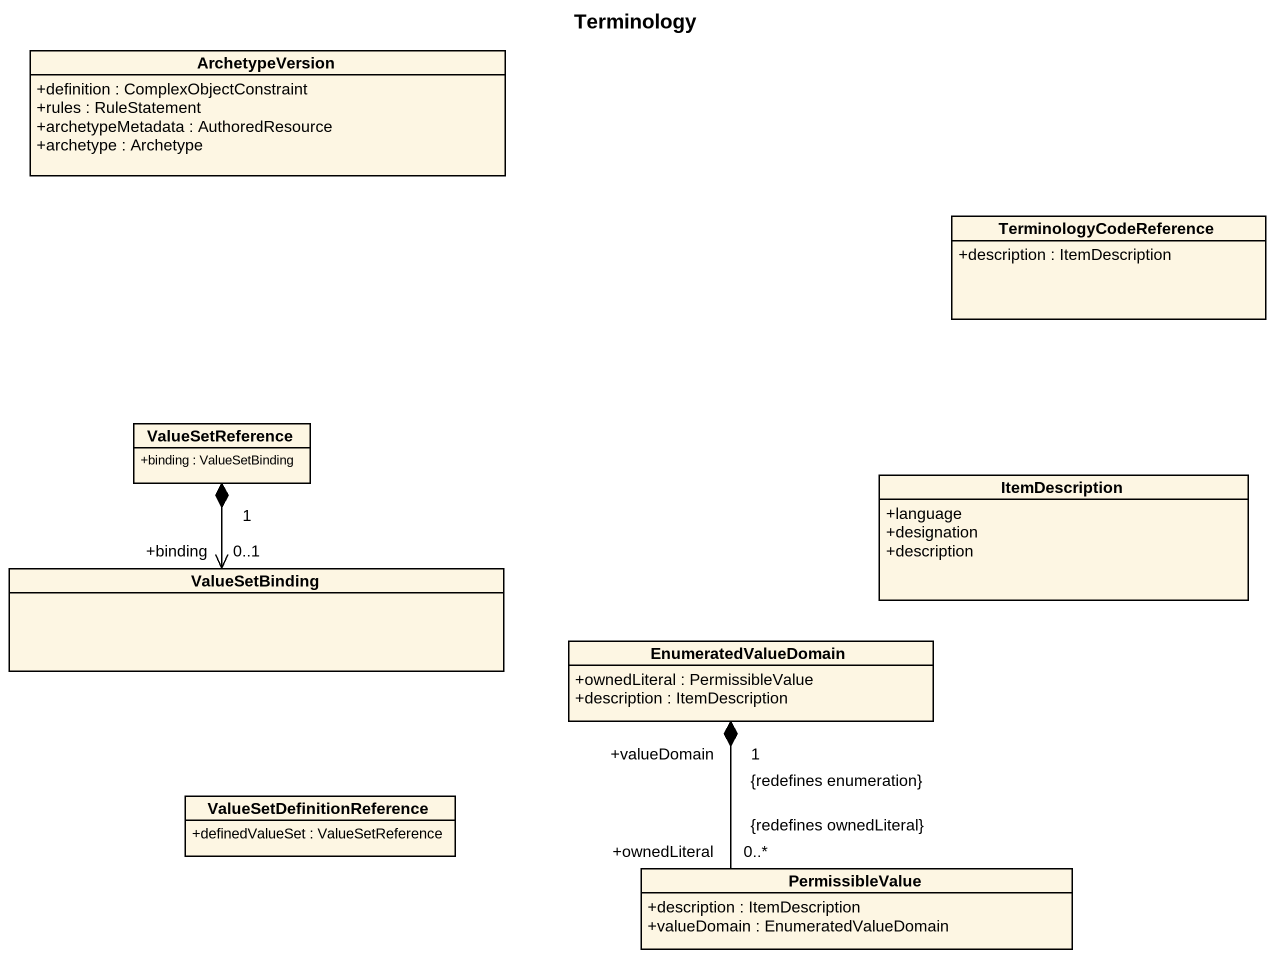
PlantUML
@startuml
title Terminology
hide circle
hide empty members
skinparam classAttributeIconSize 0
class ArchetypeVersion {
  +definition : ComplexObjectConstraint
  +rules : RuleStatement
  +archetypeMetadata : AuthoredResource
  +archetype : Archetype
}
class TerminologyCodeReference {
  +description : ItemDescription
}
class ValueSetReference {
  +binding : ValueSetBinding
}
class ItemDescription {
  +language
  +designation
  +description
}
class ValueSetBinding
class EnumeratedValueDomain {
  +ownedLiteral : PermissibleValue
  +description : ItemDescription
}
class ValueSetDefinitionReference {
  +definedValueSet : ValueSetReference
}
class PermissibleValue {
  +description : ItemDescription
  +valueDomain : EnumeratedValueDomain
}
ValueSetReference "1" *--> "+binding\n0..1" ValueSetBinding
EnumeratedValueDomain "1\n+valueDomain\n{redefines enumeration}" *-- "+ownedLiteral\n0..*\n{redefines ownedLiteral}" PermissibleValue
@enduml
